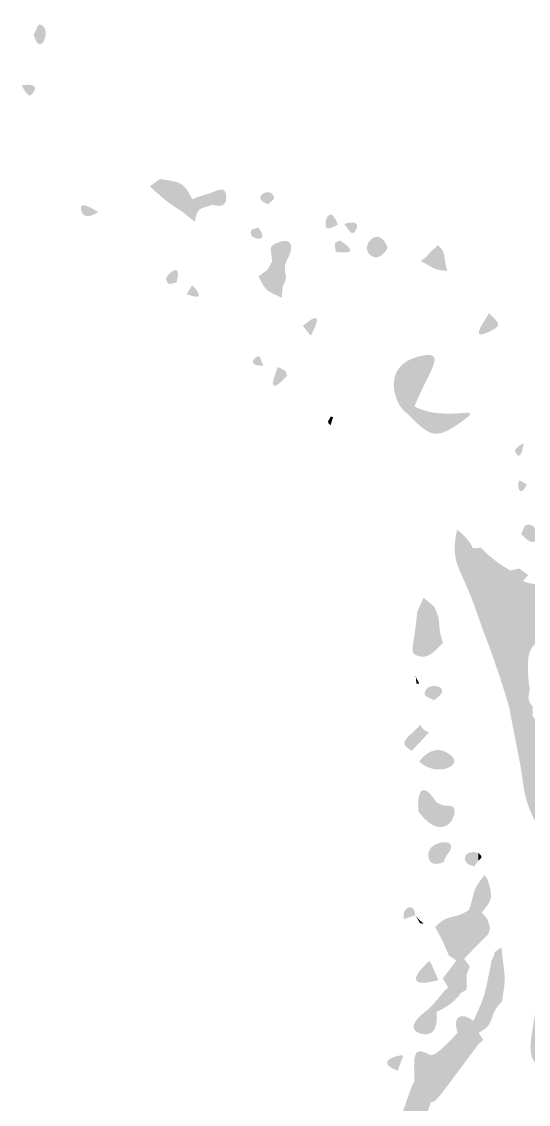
# Model space of a CAD drawing. Header units: millimetres. Extents: x 1061 to 1250, y 28 to 134.
# Drawn here: x 1193.16 to 1211.73, y 68.82 to 108.53 of the extents above; entities that cross this region are included whole.
import ezdxf

# ---------------------------------------------------------------- set-up
doc = ezdxf.new("R2010")
doc.units = ezdxf.units.MM

msp = doc.modelspace()

# ---------------------------------------------------------------- hatches: boundary and pattern name
at = {"true_color": 0x080808, "transparency": 33554687}
h = msp.add_hatch(color=18, dxfattribs=at)
edge = h.paths.add_edge_path(flags=0)
edge.add_spline(control_points=[(1193.595, 108.058), (1193.766, 108.336), (1193.717, 108.528), (1193.943, 108.362), (1194.211, 108.164), (1193.836, 107.178), (1193.595, 108.058)], knot_values=[0, 0, 0, 0, 1, 1, 1, 2, 2, 2, 2], degree=3, periodic=1)
h = msp.add_hatch(color=18, dxfattribs=at)
edge = h.paths.add_edge_path(flags=0)
edge.add_spline(control_points=[(1193.156, 106.194), (1193.995, 106.33), (1193.517, 105.815), (1193.46, 105.821), (1193.422, 105.825), (1193.338, 105.834), (1193.156, 106.194)], knot_values=[0, 0, 0, 0, 1, 1, 1, 2, 2, 2, 2], degree=3, periodic=1)
h = msp.add_hatch(color=18, dxfattribs=at)
edge = h.paths.add_edge_path(flags=0)
edge.add_spline(control_points=[(1198.232, 102.758), (1198.983, 102.627), (1199.069, 102.691), (1199.41, 102.014), (1199.41, 102.014), (1199.057, 101.55), (1199.057, 101.55), (1198.392, 101.975), (1198.426, 101.979), (1197.853, 102.486), (1197.853, 102.486), (1198.232, 102.758), (1198.232, 102.758)], knot_values=[0, 0, 0, 0, 1, 1, 1, 2, 2, 2, 3, 3, 3, 4, 4, 4, 4], degree=3, periodic=1)
h = msp.add_hatch(color=18, dxfattribs=at)
edge = h.paths.add_edge_path(flags=0)
edge.add_spline(control_points=[(1200.042, 102.227), (1200.46, 102.395), (1200.653, 102.499), (1200.657, 102.057), (1200.66, 101.644), (1200.206, 101.796), (1200.165, 101.81), (1200.046, 102.003), (1200.067, 101.99), (1200.042, 102.227)], knot_values=[0, 0, 0, 0, 1, 1, 1, 2, 2, 2, 3, 3, 3, 3], degree=3, periodic=1)
h = msp.add_hatch(color=18, dxfattribs=at)
edge = h.paths.add_edge_path(flags=0)
edge.add_spline(control_points=[(1195.959, 101.543), (1195.919, 101.517), (1195.492, 101.24), (1195.371, 101.526), (1195.129, 102.104), (1195.92, 101.569), (1195.959, 101.543)], knot_values=[0, 0, 0, 0, 1, 1, 1, 2, 2, 2, 2], degree=3, periodic=1)
h = msp.add_hatch(color=18, dxfattribs=at)
edge = h.paths.add_edge_path(flags=0)
edge.add_spline(control_points=[(1200.042, 102.227), (1200.067, 101.99), (1200.046, 102.003), (1200.165, 101.81), (1199.679, 101.666), (1199.591, 101.706), (1199.504, 101.189), (1199.504, 101.189), (1199.057, 101.55), (1199.057, 101.55), (1199.057, 101.55), (1199.41, 102.014), (1199.41, 102.014), (1199.462, 102.026), (1199.441, 102.053), (1200.042, 102.227)], knot_values=[0, 0, 0, 0, 1, 1, 1, 2, 2, 2, 3, 3, 3, 4, 4, 4, 5, 5, 5, 5], degree=3, periodic=1)
h = msp.add_hatch(color=18, dxfattribs=at)
edge = h.paths.add_edge_path(flags=0)
edge.add_spline(control_points=[(1202.204, 101.827), (1201.52, 102.066), (1202.181, 102.411), (1202.337, 102.216), (1202.501, 102.01), (1202.357, 102.02), (1202.204, 101.827)], knot_values=[0, 0, 0, 0, 1, 1, 1, 2, 2, 2, 2], degree=3, periodic=1)
h = msp.add_hatch(color=18, dxfattribs=at)
edge = h.paths.add_edge_path(flags=0)
edge.add_spline(control_points=[(1204.752, 101.088), (1204.438, 100.907), (1204.239, 100.848), (1204.311, 101.229), (1204.318, 101.265), (1204.477, 101.81), (1204.752, 101.088)], knot_values=[0, 0, 0, 0, 1, 1, 1, 2, 2, 2, 2], degree=3, periodic=1)
h = msp.add_hatch(color=18, dxfattribs=at)
edge = h.paths.add_edge_path(flags=0)
edge.add_spline(control_points=[(1204.981, 101.108), (1205.6, 101.299), (1205.446, 100.954), (1205.428, 100.92), (1205.263, 100.612), (1205.209, 100.84), (1204.981, 101.108)], knot_values=[0, 0, 0, 0, 1, 1, 1, 2, 2, 2, 2], degree=3, periodic=1)
h = msp.add_hatch(color=18, dxfattribs=at)
edge = h.paths.add_edge_path(flags=0)
edge.add_spline(control_points=[(1201.837, 100.98), (1202.287, 100.384), (1201.578, 100.558), (1201.561, 100.728), (1201.538, 100.965), (1201.628, 100.886), (1201.837, 100.98)], knot_values=[0, 0, 0, 0, 1, 1, 1, 2, 2, 2, 2], degree=3, periodic=1)
h = msp.add_hatch(color=18, dxfattribs=at)
edge = h.paths.add_edge_path(flags=0)
edge.add_spline(control_points=[(1206.575, 100.231), (1206.548, 100.185), (1206.292, 99.731), (1205.989, 99.929), (1205.473, 100.265), (1206.266, 101.152), (1206.575, 100.231)], knot_values=[0, 0, 0, 0, 1, 1, 1, 2, 2, 2, 2], degree=3, periodic=1)
h = msp.add_hatch(color=18, dxfattribs=at)
edge = h.paths.add_edge_path(flags=0)
edge.add_spline(control_points=[(1202.334, 99.725), (1202.334, 100.147), (1202.152, 100.255), (1202.505, 100.408), (1203.082, 100.658), (1203.179, 100.278), (1202.849, 99.72), (1202.849, 99.72), (1202.334, 99.725), (1202.334, 99.725)], knot_values=[0, 0, 0, 0, 1, 1, 1, 2, 2, 2, 3, 3, 3, 3], degree=3, periodic=1)
h = msp.add_hatch(color=18, dxfattribs=at)
edge = h.paths.add_edge_path(flags=0)
edge.add_spline(control_points=[(1204.677, 100.083), (1204.65, 100.346), (1204.557, 100.421), (1204.826, 100.498), (1204.827, 100.498), (1205.773, 99.946), (1204.677, 100.083)], knot_values=[0, 0, 0, 0, 1, 1, 1, 2, 2, 2, 2], degree=3, periodic=1)
h = msp.add_hatch(color=18, dxfattribs=at)
edge = h.paths.add_edge_path(flags=0)
edge.add_spline(control_points=[(1208.413, 100.34), (1208.724, 100.064), (1208.595, 100.009), (1208.759, 99.384), (1208.227, 99.43), (1208.262, 99.505), (1207.787, 99.75), (1208.108, 99.945), (1208.026, 100.021), (1208.318, 100.225), (1208.318, 100.225), (1208.413, 100.34), (1208.413, 100.34)], knot_values=[0, 0, 0, 0, 1, 1, 1, 2, 2, 2, 3, 3, 3, 4, 4, 4, 4], degree=3, periodic=1)
h = msp.add_hatch(color=18, dxfattribs=at)
edge = h.paths.add_edge_path(flags=0)
edge.add_spline(control_points=[(1198.832, 98.963), (1198.585, 98.914), (1198.54, 98.836), (1198.454, 99.068), (1198.404, 99.201), (1199.076, 99.836), (1198.832, 98.963)], knot_values=[0, 0, 0, 0, 1, 1, 1, 2, 2, 2, 2], degree=3, periodic=1)
h = msp.add_hatch(color=18, dxfattribs=at)
edge = h.paths.add_edge_path(flags=0)
edge.add_spline(control_points=[(1202.334, 99.725), (1202.334, 99.725), (1202.849, 99.72), (1202.849, 99.72), (1202.701, 99.273), (1202.993, 99.224), (1202.733, 98.844), (1202.297, 98.991), (1202.252, 98.967), (1202.162, 99.417), (1202.162, 99.417), (1202.334, 99.725), (1202.334, 99.725)], knot_values=[0, 0, 0, 0, 1, 1, 1, 2, 2, 2, 3, 3, 3, 4, 4, 4, 4], degree=3, periodic=1)
h = msp.add_hatch(color=18, dxfattribs=at)
edge = h.paths.add_edge_path(flags=0)
edge.add_spline(control_points=[(1202.162, 99.417), (1202.252, 98.967), (1202.297, 98.991), (1202.733, 98.844), (1202.717, 98.707), (1202.697, 98.439), (1202.695, 98.404), (1202.13, 98.657), (1202.113, 98.636), (1201.842, 99.187), (1202.138, 99.403), (1202.138, 99.396), (1202.162, 99.417)], knot_values=[0, 0, 0, 0, 1, 1, 1, 2, 2, 2, 3, 3, 3, 4, 4, 4, 4], degree=3, periodic=1)
h = msp.add_hatch(color=18, dxfattribs=at)
edge = h.paths.add_edge_path(flags=0)
edge.add_spline(control_points=[(1199.197, 98.537), (1199.417, 98.848), (1199.389, 98.858), (1199.417, 98.848), (1199.445, 98.837), (1200.049, 98.213), (1199.197, 98.537)], knot_values=[0, 0, 0, 0, 1, 1, 1, 2, 2, 2, 2], degree=3, periodic=1)
h = msp.add_hatch(color=18, dxfattribs=at)
edge = h.paths.add_edge_path(flags=0)
edge.add_spline(control_points=[(1203.468, 97.367), (1204.401, 98.177), (1203.783, 97.069), (1203.754, 97.008), (1203.754, 97.008), (1203.468, 97.367), (1203.468, 97.367)], knot_values=[0, 0, 0, 0, 1, 1, 1, 2, 2, 2, 2], degree=3, periodic=1)
h = msp.add_hatch(color=18, dxfattribs=at)
edge = h.paths.add_edge_path(flags=0)
edge.add_spline(control_points=[(1210.287, 97.842), (1210.59, 97.52), (1210.802, 97.419), (1210.419, 97.217), (1209.415, 96.687), (1210.215, 97.628), (1210.287, 97.842)], knot_values=[0, 0, 0, 0, 1, 1, 1, 2, 2, 2, 2], degree=3, periodic=1)
h = msp.add_hatch(color=18, dxfattribs=at)
edge = h.paths.add_edge_path(flags=0)
edge.add_spline(control_points=[(1202.019, 95.907), (1201.412, 95.911), (1201.695, 96.176), (1201.721, 96.197), (1201.927, 96.359), (1201.884, 96.173), (1202.019, 95.907)], knot_values=[0, 0, 0, 0, 1, 1, 1, 2, 2, 2, 2], degree=3, periodic=1)
h = msp.add_hatch(color=18, dxfattribs=at)
edge = h.paths.add_edge_path(flags=0)
edge.add_spline(control_points=[(1207.557, 94.415), (1207.557, 94.415), (1207.281, 94.17), (1207.281, 94.17), (1206.891, 94.371), (1206.225, 95.911), (1207.772, 96.262), (1208.786, 96.492), (1208.115, 95.779), (1207.557, 94.415)], knot_values=[0, 0, 0, 0, 1, 1, 1, 2, 2, 2, 3, 3, 3, 3], degree=3, periodic=1)
h = msp.add_hatch(color=18, dxfattribs=at)
edge = h.paths.add_edge_path(flags=0)
edge.add_spline(control_points=[(1202.556, 95.86), (1202.556, 95.86), (1202.831, 95.727), (1202.831, 95.727), (1202.831, 95.727), (1202.887, 95.545), (1202.887, 95.545), (1201.992, 94.555), (1202.536, 95.83), (1202.556, 95.86)], knot_values=[0, 0, 0, 0, 1, 1, 1, 2, 2, 2, 3, 3, 3, 3], degree=3, periodic=1)
h = msp.add_hatch(color=18, dxfattribs=at)
edge = h.paths.add_edge_path(flags=0)
edge.add_spline(control_points=[(1207.557, 94.415), (1208.749, 93.788), (1210.279, 94.572), (1209.293, 93.862), (1208.308, 93.153), (1208.134, 93.309), (1207.281, 94.17), (1207.281, 94.17), (1207.557, 94.415), (1207.557, 94.415)], knot_values=[0, 0, 0, 0, 1, 1, 1, 2, 2, 2, 3, 3, 3, 3], degree=3, periodic=1)
h = msp.add_hatch(color=18, dxfattribs=at)
edge = h.paths.add_edge_path(flags=0)
edge.add_spline(control_points=[(1204.505, 94.07), (1204.497, 93.992), (1204.576, 94.059), (1204.571, 94.015), (1204.569, 93.991), (1204.571, 94.015), (1204.482, 93.722), (1204.315, 93.862), (1204.41, 93.876), (1204.505, 94.07)], knot_values=[0, 0, 0, 0, 1, 1, 1, 2, 2, 2, 3, 3, 3, 3], degree=3, periodic=1)
h = msp.add_hatch(color=18, dxfattribs=at)
edge = h.paths.add_edge_path(flags=0)
edge.add_spline(control_points=[(1211.557, 93.064), (1211.553, 93.028), (1211.477, 92.316), (1211.256, 92.741), (1211.24, 92.772), (1211.193, 92.863), (1211.557, 93.064)], knot_values=[0, 0, 0, 0, 1, 1, 1, 2, 2, 2, 2], degree=3, periodic=1)
h = msp.add_hatch(color=18, dxfattribs=at)
edge = h.paths.add_edge_path(flags=0)
edge.add_spline(control_points=[(1211.684, 91.554), (1211.362, 90.938), (1211.311, 91.635), (1211.413, 91.696), (1211.434, 91.709), (1211.413, 91.696), (1211.684, 91.554)], knot_values=[0, 0, 0, 0, 1, 1, 1, 2, 2, 2, 2], degree=3, periodic=1)
h = msp.add_hatch(color=18, dxfattribs=at)
edge = h.paths.add_edge_path(flags=0)
edge.add_spline(control_points=[(1211.475, 89.736), (1211.608, 90.03), (1211.584, 90.142), (1211.883, 90.049), (1212.055, 89.996), (1212.195, 88.944), (1211.475, 89.736)], knot_values=[0, 0, 0, 0, 1, 1, 1, 2, 2, 2, 2], degree=3, periodic=1)
h = msp.add_hatch(color=18, dxfattribs=at)
edge = h.paths.add_edge_path(flags=0)
edge.add_spline(control_points=[(1209.122, 89.901), (1209.558, 89.546), (1209.675, 89.28), (1209.704, 89.213), (1209.776, 88.412), (1209.822, 88.277), (1209.849, 88.2), (1210.201, 87.715), (1210.324, 87.559), (1210.74, 87.997), (1211.152, 88.028), (1211.132, 88.061), (1211.536, 88.009), (1212.201, 87.751), (1212.272, 88.047), (1212.539, 88.124), (1212.539, 88.124), (1212.711, 88.15), (1212.711, 88.15), (1212.711, 88.15), (1212.869, 87.902), (1212.869, 87.902), (1212.782, 87.056), (1212.308, 87.516), (1211.617, 86.999), (1210.936, 87.132), (1210.803, 87.31), (1210.455, 86.719), (1210.29, 86.762), (1210.425, 86.893), (1210.273, 86.932), (1210.239, 86.941), (1210.273, 86.932), (1209.845, 86.854), (1209.268, 88.571), (1208.839, 88.596), (1209.122, 89.901)], knot_values=[0, 0, 0, 0, 1, 1, 1, 2, 2, 2, 3, 3, 3, 4, 4, 4, 5, 5, 5, 6, 6, 6, 7, 7, 7, 8, 8, 8, 9, 9, 9, 10, 10, 10, 11, 11, 11, 12, 12, 12, 12], degree=3, periodic=1)
h = msp.add_hatch(color=18, dxfattribs=at)
edge = h.paths.add_edge_path(flags=0)
edge.add_spline(control_points=[(1209.704, 89.213), (1209.704, 89.213), (1209.993, 89.234), (1209.993, 89.234), (1210.068, 89.155), (1210.445, 88.758), (1211.068, 88.4), (1211.068, 88.4), (1211.233, 88.431), (1211.233, 88.431), (1211.233, 88.431), (1211.397, 88.472), (1211.397, 88.472), (1211.397, 88.472), (1211.562, 88.353), (1211.562, 88.353), (1211.562, 88.353), (1211.725, 88.235), (1211.725, 88.235), (1211.725, 88.235), (1211.536, 88.009), (1211.536, 88.009), (1211.132, 88.061), (1211.152, 88.028), (1210.74, 87.997), (1210.408, 88.057), (1210.431, 88.043), (1210.408, 88.057), (1210.144, 88.215), (1210.14, 88.125), (1209.849, 88.2), (1209.822, 88.277), (1209.776, 88.412), (1209.704, 89.213)], knot_values=[0, 0, 0, 0, 1, 1, 1, 2, 2, 2, 3, 3, 3, 4, 4, 4, 5, 5, 5, 6, 6, 6, 7, 7, 7, 8, 8, 8, 9, 9, 9, 10, 10, 10, 11, 11, 11, 11], degree=3, periodic=1)
h = msp.add_hatch(color=18, dxfattribs=at)
edge = h.paths.add_edge_path(flags=0)
edge.add_spline(control_points=[(1209.849, 88.2), (1210.14, 88.125), (1210.144, 88.215), (1210.408, 88.057), (1210.431, 88.043), (1210.408, 88.057), (1210.74, 87.997), (1210.324, 87.559), (1210.201, 87.715), (1209.849, 88.2)], knot_values=[0, 0, 0, 0, 1, 1, 1, 2, 2, 2, 3, 3, 3, 3], degree=3, periodic=1)
h = msp.add_hatch(color=18, dxfattribs=at)
edge = h.paths.add_edge_path(flags=0)
edge.add_spline(control_points=[(1212.711, 88.15), (1212.711, 88.15), (1213.281, 88.113), (1213.281, 88.113), (1213.579, 85.674), (1211.911, 86.324), (1211.742, 85.238), (1211.691, 84.908), (1211.745, 84.318), (1211.753, 84.238), (1211.753, 84.238), (1211.794, 84.072), (1211.794, 84.072), (1211.794, 84.072), (1211.761, 83.905), (1211.761, 83.905), (1211.761, 83.905), (1211.738, 83.739), (1211.738, 83.739), (1211.738, 83.739), (1211.773, 83.572), (1211.773, 83.572), (1211.773, 83.572), (1211.891, 83.41), (1211.891, 83.41), (1211.891, 83.41), (1211.896, 83.239), (1211.896, 83.239), (1211.896, 83.239), (1211.884, 83.072), (1211.884, 83.072), (1211.884, 83.072), (1212.013, 82.906), (1212.013, 82.906), (1212.053, 82.852), (1212.31, 82.507), (1212.519, 82.24), (1212.855, 82.621), (1212.85, 82.632), (1212.824, 83.121), (1212.822, 83.165), (1213.175, 83.272), (1213.207, 83.281), (1213.207, 83.281), (1213.248, 83.405), (1213.248, 83.405), (1213.248, 83.405), (1213.371, 83.538), (1213.371, 83.538), (1213.371, 83.538), (1213.536, 83.731), (1213.536, 83.731), (1213.536, 83.731), (1213.73, 83.905), (1213.73, 83.905), (1213.73, 83.905), (1213.922, 83.705), (1213.922, 83.705), (1213.61, 83.099), (1213.901, 83.04), (1213.681, 82.414), (1213.548, 82.038), (1213.385, 82.135), (1213.321, 81.733), (1213.098, 80.802), (1213.372, 80.775), (1213.615, 80.318), (1213.615, 80.318), (1213.712, 80.258), (1213.712, 80.258), (1213.831, 79.862), (1213.752, 79.886), (1213.688, 79.48), (1213.014, 79.042), (1213.286, 78.83), (1212.729, 78.22), (1212.303, 78.525), (1212.289, 78.539), (1212.258, 79.059), (1212.258, 79.059), (1212.477, 79.139), (1212.477, 79.139), (1212.669, 78.974), (1212.637, 78.673), (1212.75, 78.905), (1212.84, 79.089), (1212.59, 79.073), (1212.68, 79.258), (1212.749, 79.582), (1212.728, 79.55), (1212.733, 79.91), (1212.849, 80.486), (1212.768, 80.691), (1212.744, 80.754), (1212.554, 81.237), (1212.308, 81.048), (1212.169, 81.54), (1212.169, 81.54), (1212.178, 81.885), (1212.178, 81.885), (1212.156, 81.942), (1212.09, 82.112), (1211.626, 82.406), (1211.626, 82.406), (1211.56, 82.573), (1211.56, 82.573), (1211.56, 82.573), (1211.513, 82.739), (1211.513, 82.739), (1211.513, 82.739), (1211.448, 82.906), (1211.448, 82.906), (1211.448, 82.906), (1211.396, 83.072), (1211.396, 83.072), (1211.396, 83.072), (1211.412, 83.239), (1211.412, 83.239), (1211.412, 83.239), (1211.46, 83.405), (1211.46, 83.405), (1211.46, 83.405), (1211.452, 83.572), (1211.452, 83.572), (1211.452, 83.572), (1211.238, 83.739), (1211.238, 83.739), (1211.277, 84.257), (1211.207, 84.345), (1211.175, 84.385), (1210.574, 85.142), (1211.284, 86.02), (1211.617, 86.999), (1212.308, 87.516), (1212.782, 87.056), (1212.869, 87.902), (1212.869, 87.902), (1212.711, 88.15), (1212.711, 88.15)], knot_values=[0, 0, 0, 0, 1, 1, 1, 2, 2, 2, 3, 3, 3, 4, 4, 4, 5, 5, 5, 6, 6, 6, 7, 7, 7, 8, 8, 8, 9, 9, 9, 10, 10, 10, 11, 11, 11, 12, 12, 12, 13, 13, 13, 14, 14, 14, 15, 15, 15, 16, 16, 16, 17, 17, 17, 18, 18, 18, 19, 19, 19, 20, 20, 20, 21, 21, 21, 22, 22, 22, 23, 23, 23, 24, 24, 24, 25, 25, 25, 26, 26, 26, 27, 27, 27, 28, 28, 28, 29, 29, 29, 30, 30, 30, 31, 31, 31, 32, 32, 32, 33, 33, 33, 34, 34, 34, 35, 35, 35, 36, 36, 36, 37, 37, 37, 38, 38, 38, 39, 39, 39, 40, 40, 40, 41, 41, 41, 42, 42, 42, 43, 43, 43, 44, 44, 44, 45, 45, 45, 46, 46, 46, 46], degree=3, periodic=1)
h = msp.add_hatch(color=18, dxfattribs=at)
edge = h.paths.add_edge_path(flags=0)
edge.add_spline(control_points=[(1207.894, 87.401), (1207.894, 87.401), (1208.283, 87.072), (1208.283, 87.072), (1207.826, 86.269), (1207.732, 85.957), (1208.606, 85.748), (1208.224, 85.34), (1208.007, 85.146), (1207.659, 85.277), (1207.35, 85.394), (1207.532, 85.511), (1207.662, 86.888), (1207.662, 86.888), (1207.894, 87.401), (1207.894, 87.401)], knot_values=[0, 0, 0, 0, 1, 1, 1, 2, 2, 2, 3, 3, 3, 4, 4, 4, 5, 5, 5, 5], degree=3, periodic=1)
h = msp.add_hatch(color=18, dxfattribs=at)
edge = h.paths.add_edge_path(flags=0)
edge.add_spline(control_points=[(1208.283, 87.072), (1208.594, 86.452), (1208.357, 86.413), (1208.606, 85.748), (1207.732, 85.957), (1207.826, 86.269), (1208.283, 87.072)], knot_values=[0, 0, 0, 0, 1, 1, 1, 2, 2, 2, 2], degree=3, periodic=1)
h = msp.add_hatch(color=18, dxfattribs=at)
edge = h.paths.add_edge_path(flags=0)
edge.add_spline(control_points=[(1211.617, 86.999), (1211.284, 86.02), (1210.574, 85.142), (1211.175, 84.385), (1211.207, 84.345), (1211.277, 84.257), (1211.238, 83.739), (1211.238, 83.739), (1211.028, 83.4), (1211.028, 83.4), (1210.594, 84.881), (1210.15, 86.008), (1210.063, 86.231), (1210.443, 86.675), (1210.415, 86.69), (1210.455, 86.719), (1210.803, 87.31), (1210.936, 87.132), (1211.617, 86.999)], knot_values=[0, 0, 0, 0, 1, 1, 1, 2, 2, 2, 3, 3, 3, 4, 4, 4, 5, 5, 5, 6, 6, 6, 6], degree=3, periodic=1)
h = msp.add_hatch(color=18, dxfattribs=at)
edge = h.paths.add_edge_path(flags=0)
edge.add_spline(control_points=[(1209.845, 86.854), (1210.273, 86.932), (1210.239, 86.941), (1210.273, 86.932), (1210.425, 86.893), (1210.29, 86.762), (1210.455, 86.719), (1210.415, 86.69), (1210.443, 86.675), (1210.063, 86.231), (1210.063, 86.231), (1209.845, 86.854), (1209.845, 86.854)], knot_values=[0, 0, 0, 0, 1, 1, 1, 2, 2, 2, 3, 3, 3, 4, 4, 4, 4], degree=3, periodic=1)
h = msp.add_hatch(color=18, dxfattribs=at)
edge = h.paths.add_edge_path(flags=0)
edge.add_spline(control_points=[(1207.603, 84.564), (1207.621, 84.345), (1207.859, 84.207), (1207.629, 84.25), (1207.629, 84.25), (1207.603, 84.564), (1207.603, 84.564)], knot_values=[0, 0, 0, 0, 1, 1, 1, 2, 2, 2, 2], degree=3, periodic=1)
h = msp.add_hatch(color=18, dxfattribs=at)
edge = h.paths.add_edge_path(flags=0)
edge.add_spline(control_points=[(1208.273, 83.644), (1207.971, 83.797), (1207.818, 83.789), (1208.007, 84.058), (1208.174, 84.295), (1209.015, 84.115), (1208.273, 83.644)], knot_values=[0, 0, 0, 0, 1, 1, 1, 2, 2, 2, 2], degree=3, periodic=1)
h = msp.add_hatch(color=18, dxfattribs=at)
edge = h.paths.add_edge_path(flags=0)
edge.add_spline(control_points=[(1211.028, 83.4), (1211.028, 83.4), (1211.238, 83.739), (1211.238, 83.739), (1211.238, 83.739), (1211.452, 83.572), (1211.452, 83.572), (1211.452, 83.572), (1211.46, 83.405), (1211.46, 83.405), (1211.46, 83.405), (1211.412, 83.239), (1211.412, 83.239), (1211.412, 83.239), (1211.396, 83.072), (1211.396, 83.072), (1211.396, 83.072), (1211.448, 82.906), (1211.448, 82.906), (1211.448, 82.906), (1211.513, 82.739), (1211.513, 82.739), (1211.513, 82.739), (1211.56, 82.573), (1211.56, 82.573), (1211.56, 82.573), (1211.626, 82.406), (1211.626, 82.406), (1212.09, 82.112), (1212.156, 81.942), (1212.178, 81.885), (1212.178, 81.885), (1212.13, 81.638), (1212.13, 81.638), (1211.717, 81.632), (1211.742, 81.633), (1211.352, 81.729), (1211.046, 83.27), (1211.055, 83.267), (1211.028, 83.4)], knot_values=[0, 0, 0, 0, 1, 1, 1, 2, 2, 2, 3, 3, 3, 4, 4, 4, 5, 5, 5, 6, 6, 6, 7, 7, 7, 8, 8, 8, 9, 9, 9, 10, 10, 10, 11, 11, 11, 12, 12, 12, 13, 13, 13, 13], degree=3, periodic=1)
h = msp.add_hatch(color=18, dxfattribs=at)
edge = h.paths.add_edge_path(flags=0)
edge.add_spline(control_points=[(1207.764, 82.741), (1207.896, 82.544), (1207.889, 82.556), (1208.09, 82.456), (1208.09, 82.456), (1207.459, 81.783), (1207.459, 81.783), (1206.885, 82.116), (1207.331, 82.228), (1207.764, 82.741)], knot_values=[0, 0, 0, 0, 1, 1, 1, 2, 2, 2, 3, 3, 3, 3], degree=3, periodic=1)
h = msp.add_hatch(color=18, dxfattribs=at)
edge = h.paths.add_edge_path(flags=0)
edge.add_spline(control_points=[(1207.734, 81.392), (1207.792, 81.471), (1208.309, 82.173), (1208.934, 81.578), (1209.318, 81.211), (1208.332, 80.815), (1207.734, 81.392)], knot_values=[0, 0, 0, 0, 1, 1, 1, 2, 2, 2, 2], degree=3, periodic=1)
h = msp.add_hatch(color=18, dxfattribs=at)
edge = h.paths.add_edge_path(flags=0)
edge.add_spline(control_points=[(1211.352, 81.729), (1211.742, 81.633), (1211.717, 81.632), (1212.13, 81.638), (1212.13, 81.638), (1212.169, 81.54), (1212.169, 81.54), (1212.308, 81.048), (1212.554, 81.237), (1212.744, 80.754), (1212.768, 80.691), (1212.849, 80.486), (1212.733, 79.91), (1212.728, 79.55), (1212.749, 79.582), (1212.68, 79.258), (1212.68, 79.258), (1212.554, 79.237), (1212.554, 79.237), (1212.554, 79.237), (1212.258, 79.059), (1212.258, 79.059), (1212.258, 79.059), (1212.136, 78.905), (1212.136, 78.905), (1211.442, 80.219), (1211.652, 80.267), (1211.352, 81.729)], knot_values=[0, 0, 0, 0, 1, 1, 1, 2, 2, 2, 3, 3, 3, 4, 4, 4, 5, 5, 5, 6, 6, 6, 7, 7, 7, 8, 8, 8, 9, 9, 9, 9], degree=3, periodic=1)
h = msp.add_hatch(color=18, dxfattribs=at)
edge = h.paths.add_edge_path(flags=0)
edge.add_spline(control_points=[(1208.376, 79.884), (1208.057, 79.623), (1208.107, 79.557), (1207.723, 79.526), (1207.656, 79.719), (1207.641, 81.021), (1208.376, 79.884)], knot_values=[0, 0, 0, 0, 1, 1, 1, 2, 2, 2, 2], degree=3, periodic=1)
h = msp.add_hatch(color=18, dxfattribs=at)
edge = h.paths.add_edge_path(flags=0)
edge.add_spline(control_points=[(1208.376, 79.884), (1208.613, 79.785), (1208.593, 79.789), (1208.613, 79.785), (1208.789, 79.746), (1208.773, 79.796), (1208.933, 79.752), (1209.254, 79.662), (1208.744, 78.227), (1207.723, 79.526), (1208.107, 79.557), (1208.057, 79.623), (1208.376, 79.884)], knot_values=[0, 0, 0, 0, 1, 1, 1, 2, 2, 2, 3, 3, 3, 4, 4, 4, 4], degree=3, periodic=1)
h = msp.add_hatch(color=18, dxfattribs=at)
edge = h.paths.add_edge_path(flags=0)
edge.add_spline(control_points=[(1208.73, 77.941), (1208.73, 77.941), (1208.623, 77.7), (1208.623, 77.7), (1208.58, 77.682), (1208.122, 77.484), (1208.065, 77.902), (1207.978, 78.546), (1209.389, 78.665), (1208.73, 77.941)], knot_values=[0, 0, 0, 0, 1, 1, 1, 2, 2, 2, 3, 3, 3, 3], degree=3, periodic=1)
h = msp.add_hatch(color=18, dxfattribs=at)
edge = h.paths.add_edge_path(flags=0)
edge.add_spline(control_points=[(1209.9, 78.043), (1209.9, 78.043), (1209.898, 77.755), (1209.898, 77.755), (1209.898, 77.755), (1209.755, 77.549), (1209.755, 77.549), (1209.19, 77.621), (1209.356, 78.218), (1209.9, 78.043)], knot_values=[0, 0, 0, 0, 1, 1, 1, 2, 2, 2, 3, 3, 3, 3], degree=3, periodic=1)
h = msp.add_hatch(color=18, dxfattribs=at)
edge = h.paths.add_edge_path(flags=0)
edge.add_spline(control_points=[(1209.9, 78.043), (1210.017, 77.929), (1210.079, 77.9), (1209.898, 77.755), (1209.898, 77.755), (1209.9, 78.043), (1209.9, 78.043)], knot_values=[0, 0, 0, 0, 1, 1, 1, 2, 2, 2, 2], degree=3, periodic=1)
h = msp.add_hatch(color=18, dxfattribs=at)
edge = h.paths.add_edge_path(flags=0)
edge.add_spline(control_points=[(1210.135, 77.229), (1210.135, 77.229), (1210.246, 77.043), (1210.246, 77.043), (1210.44, 76.398), (1210.44, 76.368), (1210.024, 75.852), (1210.024, 75.852), (1209.752, 75.875), (1209.752, 75.875), (1209.752, 75.875), (1209.559, 75.949), (1209.559, 75.949), (1209.788, 76.625), (1209.661, 76.675), (1210.135, 77.229)], knot_values=[0, 0, 0, 0, 1, 1, 1, 2, 2, 2, 3, 3, 3, 4, 4, 4, 5, 5, 5, 5], degree=3, periodic=1)
h = msp.add_hatch(color=18, dxfattribs=at)
edge = h.paths.add_edge_path(flags=0)
edge.add_spline(control_points=[(1207.589, 75.752), (1207.589, 75.752), (1207.167, 75.61), (1207.167, 75.61), (1207.077, 76.075), (1207.577, 76.247), (1207.589, 75.752)], knot_values=[0, 0, 0, 0, 1, 1, 1, 2, 2, 2, 2], degree=3, periodic=1)
h = msp.add_hatch(color=18, dxfattribs=at)
edge = h.paths.add_edge_path(flags=0)
edge.add_spline(control_points=[(1209.559, 75.949), (1209.559, 75.949), (1209.752, 75.875), (1209.752, 75.875), (1209.752, 75.875), (1210.024, 75.852), (1210.024, 75.852), (1210.257, 75.617), (1210.233, 75.628), (1210.33, 75.291), (1210.33, 75.291), (1210.267, 75.057), (1210.267, 75.057), (1209.848, 74.652), (1209.451, 74.227), (1209.382, 74.153), (1209.382, 74.153), (1209.095, 74.096), (1209.095, 74.096), (1209.095, 74.096), (1208.818, 74.282), (1208.818, 74.282), (1208.405, 75.294), (1208.275, 75.279), (1208.34, 75.344), (1208.832, 75.839), (1208.971, 75.568), (1209.559, 75.949)], knot_values=[0, 0, 0, 0, 1, 1, 1, 2, 2, 2, 3, 3, 3, 4, 4, 4, 5, 5, 5, 6, 6, 6, 7, 7, 7, 8, 8, 8, 9, 9, 9, 9], degree=3, periodic=1)
h = msp.add_hatch(color=18, dxfattribs=at)
edge = h.paths.add_edge_path(flags=0)
edge.add_spline(control_points=[(1207.589, 75.752), (1207.74, 75.512), (1208.049, 75.414), (1207.774, 75.459), (1207.747, 75.463), (1207.774, 75.459), (1207.589, 75.752)], knot_values=[0, 0, 0, 0, 1, 1, 1, 2, 2, 2, 2], degree=3, periodic=1)
h = msp.add_hatch(color=18, dxfattribs=at)
edge = h.paths.add_edge_path(flags=0)
edge.add_spline(control_points=[(1210.748, 74.579), (1210.843, 73.572), (1210.95, 73.591), (1210.762, 72.585), (1210.228, 72.075), (1210.572, 71.768), (1209.917, 71.449), (1209.917, 71.449), (1209.71, 71.468), (1209.71, 71.468), (1209.71, 71.468), (1209.722, 71.883), (1209.722, 71.883), (1210.183, 72.872), (1210.135, 72.863), (1210.352, 73.913), (1210.352, 73.913), (1210.379, 74.08), (1210.379, 74.08), (1210.379, 74.08), (1210.462, 74.246), (1210.462, 74.246), (1210.462, 74.246), (1210.514, 74.413), (1210.514, 74.413), (1210.514, 74.413), (1210.748, 74.579), (1210.748, 74.579)], knot_values=[0, 0, 0, 0, 1, 1, 1, 2, 2, 2, 3, 3, 3, 4, 4, 4, 5, 5, 5, 6, 6, 6, 7, 7, 7, 8, 8, 8, 9, 9, 9, 9], degree=3, periodic=1)
h = msp.add_hatch(color=18, dxfattribs=at)
edge = h.paths.add_edge_path(flags=0)
edge.add_spline(control_points=[(1208.101, 74.08), (1208.137, 74), (1208.151, 74.027), (1208.194, 73.933), (1208.214, 73.889), (1208.212, 73.892), (1208.433, 73.379), (1208.378, 73.352), (1206.854, 72.925), (1208.101, 74.08)], knot_values=[0, 0, 0, 0, 1, 1, 1, 2, 2, 2, 3, 3, 3, 3], degree=3, periodic=1)
h = msp.add_hatch(color=18, dxfattribs=at)
edge = h.paths.add_edge_path(flags=0)
edge.add_spline(control_points=[(1209.095, 74.096), (1209.095, 74.096), (1209.382, 74.153), (1209.382, 74.153), (1209.382, 74.153), (1209.588, 73.868), (1209.588, 73.868), (1209.44, 73.545), (1209.469, 73.565), (1209.472, 73.228), (1209.472, 73.228), (1209.465, 73.018), (1209.465, 73.018), (1209.465, 73.018), (1209.261, 72.905), (1209.261, 72.905), (1209.261, 72.905), (1208.791, 73.113), (1208.791, 73.113), (1208.791, 73.113), (1208.598, 73.431), (1208.598, 73.431), (1208.598, 73.431), (1209.095, 74.096), (1209.095, 74.096)], knot_values=[0, 0, 0, 0, 1, 1, 1, 2, 2, 2, 3, 3, 3, 4, 4, 4, 5, 5, 5, 6, 6, 6, 7, 7, 7, 8, 8, 8, 8], degree=3, periodic=1)
h = msp.add_hatch(color=18, dxfattribs=at)
edge = h.paths.add_edge_path(flags=0)
edge.add_spline(control_points=[(1212.087, 74.069), (1212.087, 74.069), (1212.138, 74.156), (1212.138, 74.156), (1212.652, 74.002), (1212.651, 74.03), (1212.692, 74.009), (1212.904, 73.922), (1212.889, 73.933), (1212.904, 73.922), (1212.987, 73.859), (1212.876, 73.82), (1212.962, 73.755), (1212.937, 73.666), (1212.676, 72.711), (1212.632, 72.65), (1212.264, 72.14), (1213.132, 72.069), (1212.79, 71.534), (1212.563, 71.18), (1213.096, 70.247), (1213.363, 70.285), (1213.818, 70.351), (1213.796, 70.298), (1214.141, 70.038), (1214.132, 70.001), (1214.272, 69.322), (1212.711, 69.901), (1211.097, 70.499), (1212.178, 71.149), (1212.087, 74.069)], knot_values=[0, 0, 0, 0, 1, 1, 1, 2, 2, 2, 3, 3, 3, 4, 4, 4, 5, 5, 5, 6, 6, 6, 7, 7, 7, 8, 8, 8, 9, 9, 9, 10, 10, 10, 10], degree=3, periodic=1)
h = msp.add_hatch(color=18, dxfattribs=at)
edge = h.paths.add_edge_path(flags=0)
edge.add_spline(control_points=[(1208.791, 73.113), (1208.791, 73.113), (1209.261, 72.905), (1209.261, 72.905), (1209.009, 72.492), (1208.451, 72.248), (1208.369, 72.212), (1208.369, 72.212), (1208.088, 72.324), (1208.088, 72.324), (1208.468, 72.715), (1208.413, 72.733), (1208.791, 73.113)], knot_values=[0, 0, 0, 0, 1, 1, 1, 2, 2, 2, 3, 3, 3, 4, 4, 4, 4], degree=3, periodic=1)
h = msp.add_hatch(color=18, dxfattribs=at)
edge = h.paths.add_edge_path(flags=0)
edge.add_spline(control_points=[(1208.088, 72.324), (1208.088, 72.324), (1208.369, 72.212), (1208.369, 72.212), (1208.378, 72.132), (1208.489, 71.196), (1207.776, 71.412), (1207.703, 71.434), (1207.102, 71.616), (1208.088, 72.324)], knot_values=[0, 0, 0, 0, 1, 1, 1, 2, 2, 2, 3, 3, 3, 3], degree=3, periodic=1)
h = msp.add_hatch(color=18, dxfattribs=at)
edge = h.paths.add_edge_path(flags=0)
edge.add_spline(control_points=[(1209.722, 71.883), (1209.722, 71.883), (1209.71, 71.468), (1209.71, 71.468), (1209.425, 71.348), (1209.437, 71.343), (1209.142, 71.451), (1208.943, 72.02), (1209.233, 72.238), (1209.722, 71.883)], knot_values=[0, 0, 0, 0, 1, 1, 1, 2, 2, 2, 3, 3, 3, 3], degree=3, periodic=1)
h = msp.add_hatch(color=18, dxfattribs=at)
edge = h.paths.add_edge_path(flags=0)
edge.add_spline(control_points=[(1209.142, 71.451), (1209.437, 71.343), (1209.425, 71.348), (1209.71, 71.468), (1209.71, 71.468), (1209.917, 71.449), (1209.917, 71.449), (1209.917, 71.449), (1210.081, 71.177), (1210.081, 71.177), (1210.081, 71.177), (1209.917, 71.038), (1209.917, 71.038), (1208.365, 68.982), (1208.385, 68.914), (1208.166, 68.907), (1208.049, 69.417), (1207.933, 69.316), (1207.549, 69.648), (1207.568, 70.466), (1207.415, 71.036), (1208.143, 70.623), (1208.316, 70.524), (1209.073, 71.373), (1209.142, 71.451)], knot_values=[0, 0, 0, 0, 1, 1, 1, 2, 2, 2, 3, 3, 3, 4, 4, 4, 5, 5, 5, 6, 6, 6, 7, 7, 7, 8, 8, 8, 8], degree=3, periodic=1)
h = msp.add_hatch(color=18, dxfattribs=at)
edge = h.paths.add_edge_path(flags=0)
edge.add_spline(control_points=[(1206.951, 70.053), (1206.012, 70.396), (1207.038, 70.663), (1207.125, 70.607), (1207.164, 70.582), (1207.113, 70.568), (1206.951, 70.053)], knot_values=[0, 0, 0, 0, 1, 1, 1, 2, 2, 2, 2], degree=3, periodic=1)
h = msp.add_hatch(color=18, dxfattribs=at)
edge = h.paths.add_edge_path(flags=0)
edge.add_spline(control_points=[(1207.549, 69.648), (1207.933, 69.316), (1208.049, 69.417), (1208.166, 68.907), (1207.864, 68.089), (1208.05, 68.016), (1207.459, 67.404), (1207.156, 67.568), (1207.172, 67.553), (1206.869, 67.755), (1207.448, 69.478), (1207.467, 69.51), (1207.549, 69.648)], knot_values=[0, 0, 0, 0, 1, 1, 1, 2, 2, 2, 3, 3, 3, 4, 4, 4, 4], degree=3, periodic=1)

doc.saveas('drawing.dxf')
